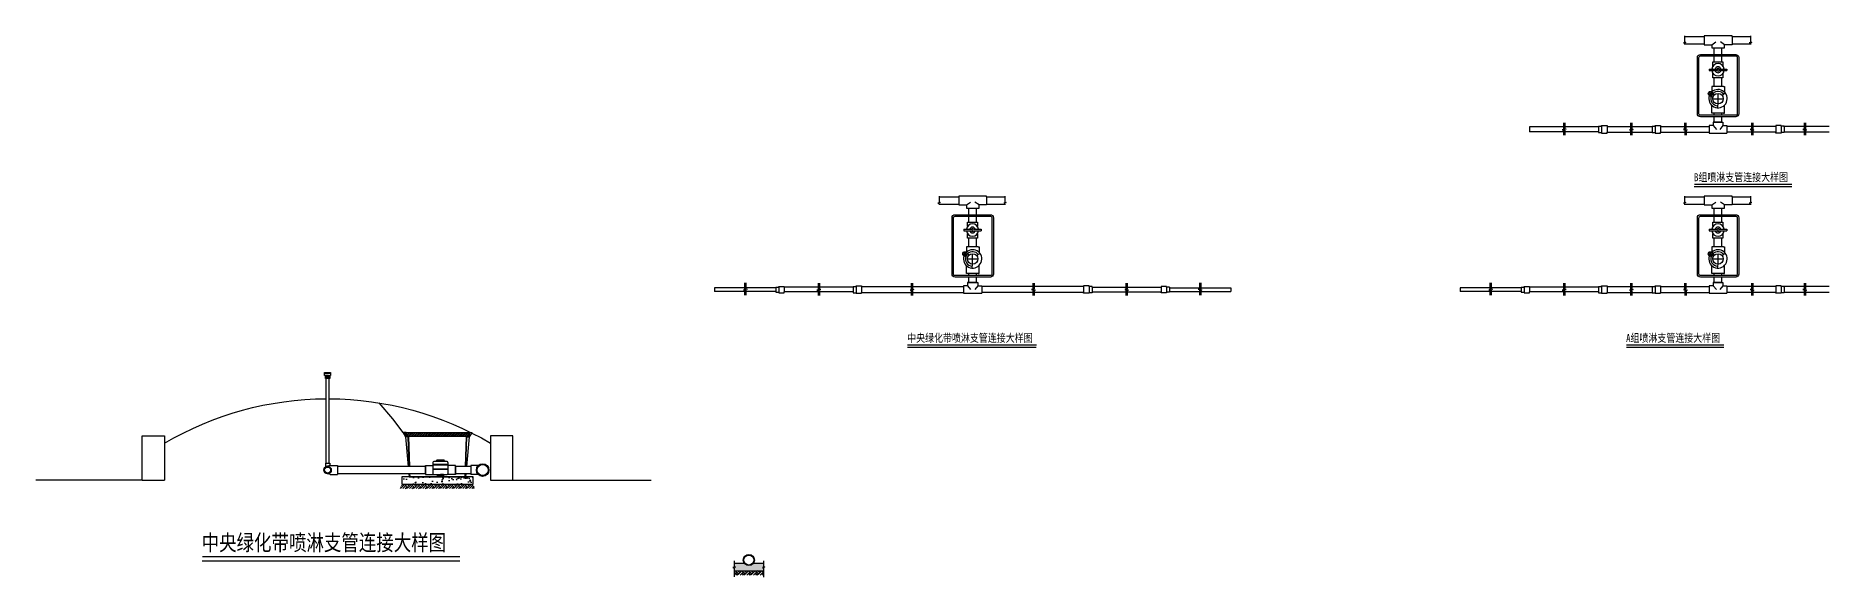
# Model space of a CAD drawing. Extents: x 230931 to 417685, y -478674 to -417189.
# Drawn here: x 288526 to 300625, y -454446 to -450795 of the extents above; entities that cross this region are included whole.
import ezdxf

# ---------------------------------------------------------------- set-up
doc = ezdxf.new("R2010")
doc.units = 0
doc.header["$LTSCALE"] = 10
doc.linetypes.add('DASHED2', pattern=[0.375, 0.25, -0.125])
for name, color, linetype in [('喷淋文字', 7, 'CONTINUOUS'), ('园建', 1, 'CONTINUOUS'), ('标注', 3, 'CONTINUOUS')]:
    doc.layers.add(name, color=color, linetype=linetype)
doc.styles.add('HT', font='SIMHEI.TTF', dxfattribs={"width": 0.8})

msp = doc.modelspace()

# ---------------------------------------------------------------- hatches: boundary and pattern name
at = {"layer": '园建'}
h = msp.add_hatch(dxfattribs=at)
h.set_pattern_fill('ANSI33', color=256, scale=2, style=0)
h.set_pattern_definition([(45, (0, -379.689), (-8.98025612, 8.98025612), []), (45, (8.98, -379.689), (-8.98025612, 8.98025612), [6.35, -3.175])])
h.paths.add_polyline_path([(291023, -453470), (291448, -453470), (291448, -453498), (291023, -453498)])
h = msp.add_hatch(dxfattribs=at)
h.set_pattern_fill('AR-CONC', color=256, scale=0.5, style=0)
h.set_pattern_definition([(50, (0, 0), (91.092334, -7.969543), [9.525, -104.775]), (355, (0, 0), (-17.621413, 95.528321), [7.62, -83.82]), (100.451, (7.59, -0.66), (73.471251, 87.558344), [8.095, -89.045]), (46.1842, (0, 25.4), (135.53952, -21.021164), [14.2875, -157.1625]), (96.6356, (11.3, 23.65), (118.702117, 123.712778), [12.1425, -133.5675]), (351.184, (0, 25.4), (118.702303, 123.71256), [11.43, -125.73]), (21, (12.7, 19.05), (75.80744, -51.132759), [9.525, -104.775]), (326, (12.7, 19.05), (30.901014, 92.093983), [7.62, -83.82]), (71.4514, (19.02, 14.79), (106.708245, 40.961429), [8.095, -89.045]), (37.5, (0, 0), (1.5443016, 42.2775194), [0, -82.804, 0, -85.09, 0, -84.1375]), (7.5, (0, 0), (33.4098313, 50.0902874), [0, -48.514, 0, -80.899, 0, -32.0675]), (327.5, (-28.32, 0), (67.7952976, -2.864372), [0, -31.75, 0, -99.06, 0, -131.445]), (317.5, (-41.02, 0), (74.064591, 12.7132455), [0, -41.275, 0, -65.786, 0, -93.345])])
h.paths.add_polyline_path([(291045, -453770), (290995, -453770), (290995, -453820), (291425, -453820), (291475, -453820), (291475, -453770)])
at = {"layer": '标注'}
h = msp.add_hatch(dxfattribs=at)
h.set_pattern_fill('EARTH', color=8, scale=5, angle=45, style=0)
h.paths.add_polyline_path([(290995, -453820), (290979, -453849), (291488, -453849), (291475, -453820)])
h = msp.add_hatch(dxfattribs=at)
h.set_pattern_fill('AR-SAND', color=8, scale=0.1, angle=45, style=0)
h.paths.add_polyline_path([(293436, -454386), (293428, -454382), (293445, -454379), (293436, -454375), (293436, -454353), (293366, -454353, -0.505485), (293306, -454353), (293236, -454353), (293236, -454375), (293245, -454379), (293228, -454382), (293236, -454386), (293236, -454403), (293436, -454403)])
h = msp.add_hatch(dxfattribs=at)
h.set_pattern_fill('EARTH', color=8, scale=5, angle=45, style=0)
h.set_pattern_definition([(45, (1961.03, -583.074), (4e-15, 44.9012806), [31.75, -31.75]), (45, (1952.612, -574.655), (4e-15, 44.9012806), [31.75, -31.75]), (45, (1944.193, -566.236), (4e-15, 44.9012806), [31.75, -31.75]), (135, (1944.193, -560.624), (-44.9012806, 4e-15), [31.75, -31.75]), (135, (1952.612, -552.205), (-44.9012806, 4e-15), [31.75, -31.75]), (135, (1961.03, -543.786), (-44.9012806, 4e-15), [31.75, -31.75])])
h.paths.add_polyline_path([(293436, -454432), (293436, -454403), (293236, -454403), (293236, -454432)])

# ---------------------------------------------------------------- linework, layer by layer
at = {"layer": '喷淋文字', "ltscale": 0.8}
for p, q in [((299714, -451811), (300372, -451811)), ((299716, -451796), (300372, -451796)), ((294406, -452895), (295275, -452895)), ((294407, -452880), (295276, -452880)), ((299257, -452895), (299914, -452895)), ((299258, -452880), (299915, -452880)), ((289650, -454307), (291387, -454307)), ((289647, -454336), (291385, -454336))]:
    msp.add_line(p, q, dxfattribs=at)
at = {"layer": '喷淋文字'}
for points in [[(299649, -450796), (299649, -450835), (299658, -450839), (299641, -450842), (299649, -450845), (299649, -450854)], [(300093, -450796), (300093, -450835), (300102, -450839), (300085, -450842), (300093, -450845), (300093, -450854)], [(298832, -451383), (298832, -451422), (298841, -451425), (298824, -451429), (298832, -451432), (298832, -451466)], [(298841, -451383), (298841, -451422), (298850, -451425), (298833, -451429), (298841, -451432), (298841, -451466)], [(299285, -451383), (299285, -451422), (299293, -451426), (299277, -451429), (299284, -451432), (299284, -451466)], [(299294, -451383), (299294, -451422), (299302, -451426), (299286, -451429), (299293, -451432), (299293, -451466)], [(299649, -451383), (299649, -451422), (299641, -451426), (299657, -451429), (299650, -451432), (299650, -451466)], [(299658, -451383), (299658, -451422), (299650, -451426), (299666, -451429), (299659, -451432), (299659, -451466)], [(300100, -451383), (300100, -451422), (300091, -451426), (300108, -451429), (300100, -451432), (300100, -451466)], [(300109, -451383), (300109, -451422), (300100, -451426), (300117, -451429), (300109, -451432), (300109, -451466)], [(300457, -451383), (300457, -451422), (300448, -451426), (300465, -451429), (300457, -451432), (300457, -451466)], [(300466, -451383), (300466, -451422), (300457, -451426), (300474, -451429), (300466, -451432), (300466, -451466)], [(294620, -451877), (294620, -451916), (294628, -451920), (294612, -451923), (294620, -451926), (294620, -451935)], [(295064, -451877), (295064, -451916), (295072, -451920), (295056, -451923), (295064, -451926), (295064, -451935)], [(299649, -451877), (299649, -451916), (299658, -451920), (299641, -451923), (299649, -451926), (299649, -451935)], [(300093, -451877), (300093, -451916), (300102, -451920), (300085, -451923), (300093, -451926), (300093, -451935)], [(293307, -452462), (293307, -452501), (293316, -452504), (293299, -452508), (293307, -452511), (293307, -452545)], [(293316, -452462), (293316, -452501), (293325, -452504), (293308, -452508), (293316, -452511), (293316, -452545)], [(293803, -452464), (293803, -452503), (293811, -452506), (293795, -452510), (293803, -452513), (293803, -452547)], [(293812, -452464), (293812, -452503), (293820, -452506), (293804, -452510), (293812, -452513), (293812, -452547)], [(294432, -452464), (294432, -452503), (294441, -452507), (294424, -452510), (294432, -452513), (294432, -452547)], [(294441, -452464), (294441, -452503), (294450, -452507), (294433, -452510), (294441, -452513), (294441, -452547)], [(295251, -452464), (295251, -452503), (295242, -452507), (295259, -452510), (295251, -452513), (295251, -452547)], [(295260, -452464), (295260, -452503), (295251, -452507), (295268, -452510), (295260, -452513), (295260, -452547)], [(295880, -452464), (295880, -452503), (295872, -452506), (295888, -452510), (295880, -452513), (295880, -452547)], [(295889, -452464), (295889, -452503), (295881, -452506), (295897, -452510), (295889, -452513), (295889, -452547)], [(296376, -452462), (296376, -452501), (296367, -452504), (296384, -452508), (296376, -452511), (296376, -452545)], [(296385, -452462), (296385, -452501), (296376, -452504), (296393, -452508), (296385, -452511), (296385, -452545)], [(298336, -452462), (298336, -452501), (298345, -452504), (298328, -452508), (298336, -452511), (298336, -452545)], [(298345, -452462), (298345, -452501), (298354, -452504), (298337, -452508), (298345, -452511), (298345, -452545)], [(298832, -452464), (298832, -452503), (298841, -452506), (298824, -452510), (298832, -452513), (298832, -452547)], [(298841, -452464), (298841, -452503), (298850, -452506), (298833, -452510), (298841, -452513), (298841, -452547)], [(299285, -452464), (299285, -452503), (299293, -452507), (299277, -452510), (299284, -452513), (299284, -452547)], [(299294, -452464), (299294, -452503), (299302, -452507), (299286, -452510), (299293, -452513), (299293, -452547)], [(299649, -452464), (299649, -452503), (299641, -452507), (299657, -452510), (299650, -452513), (299650, -452547)], [(299658, -452464), (299658, -452503), (299650, -452507), (299666, -452510), (299659, -452513), (299659, -452547)], [(300100, -452464), (300100, -452503), (300091, -452507), (300108, -452510), (300100, -452513), (300100, -452547)], [(300109, -452464), (300109, -452503), (300100, -452507), (300117, -452510), (300109, -452513), (300109, -452547)], [(300457, -452464), (300457, -452503), (300448, -452507), (300465, -452510), (300457, -452513), (300457, -452547)], [(300466, -452464), (300466, -452503), (300457, -452507), (300474, -452510), (300466, -452513), (300466, -452547)], [(293236, -454337), (293236, -454375), (293245, -454379), (293228, -454382), (293236, -454386), (293236, -454445)], [(293436, -454337), (293436, -454375), (293445, -454379), (293428, -454382), (293436, -454386), (293436, -454446)]]:
    msp.add_lwpolyline(points, dxfattribs=at)
at = {"layer": '园建'}
for points in [[(299649, -450800), (299781, -450800)], [(299970, -450800), (299970, -450795), (299781, -450795), (299781, -450800)], [(299781, -450800), (299781, -450850), (299781, -450855), (299833, -450855), (299833, -450855), (299833, -450876), (299918, -450876), (299918, -450876), (299918, -450855)], [(299970, -450800), (299970, -450850), (299970, -450855), (299918, -450855)], [(299970, -450800), (300093, -450800)], [(299649, -450850), (299781, -450850)], [(299833, -450855), (299860, -450836)], [(299850, -450921), (299850, -450876)], [(299918, -450855), (299891, -450836)], [(299900, -450921), (299900, -450876)], [(299970, -450850), (300093, -450850)], [(299816, -451019), (299867, -451019)], [(299816, -451019), (299816, -451029)], [(299816, -451029), (299867, -451029)], [(299841, -450999), (299841, -450971), (299908, -450971), (299908, -450999)], [(299850, -450971), (299850, -450931)], [(299850, -450971), (299850, -450931)], [(299882, -451019), (299934, -451019)], [(299882, -451029), (299934, -451029)], [(299900, -450971), (299900, -450931)], [(299900, -450971), (299900, -450931)], [(299934, -451019), (299934, -451029)], [(299838, -451137), (299833, -451137), (299833, -451174)], [(299913, -451137), (299838, -451137)], [(299908, -451049), (299908, -451078), (299841, -451078), (299841, -451049)], [(299850, -451137), (299850, -451078)], [(299900, -451137), (299900, -451078)], [(299913, -451137), (299918, -451137), (299918, -451174)], [(299817, -451199), (299842, -451208)], [(299824, -451185), (299832, -451185)], [(299824, -451185), (299825, -451194)], [(299833, -451174), (299851, -451193)], [(299838, -451317), (299833, -451317), (299833, -451264)], [(299840, -451219), (299911, -451219)], [(299873, -451255), (299870, -451281)], [(299875, -451255), (299875, -451184)], [(299924, -451181), (299903, -451197)], [(299913, -451317), (299918, -451317), (299918, -451264)], [(299069, -451410), (299069, -451405), (299089, -451405), (299089, -451401), (299105, -451401), (299126, -451401), (299126, -451406)], [(299089, -451405), (299089, -451447)], [(299126, -451406), (299285, -451406)], [(299126, -451406), (299126, -451446)], [(299294, -451406), (299430, -451406)], [(299430, -451410), (299430, -451405), (299450, -451405), (299450, -451401), (299466, -451401), (299487, -451401), (299487, -451406)], [(299450, -451405), (299450, -451447)], [(299487, -451406), (299649, -451406)], [(299487, -451406), (299487, -451446)], [(299658, -451406), (299816, -451406)], [(299903, -451377), (299848, -451377), (299843, -451377), (299843, -451401), (299843, -451401), (299816, -451401), (299816, -451451), (299816, -451451)], [(299913, -451317), (299838, -451317)], [(299843, -451401), (299864, -451426)], [(299848, -451377), (299903, -451377), (299908, -451377), (299908, -451401), (299908, -451401), (299935, -451401), (299935, -451451), (299935, -451451)], [(299850, -451331), (299850, -451317)], [(299850, -451377), (299850, -451341)], [(299908, -451401), (299887, -451426)], [(299900, -451331), (299900, -451317)], [(299900, -451377), (299900, -451341)], [(300100, -451406), (299935, -451406)], [(300264, -451406), (300109, -451406)], [(300321, -451410), (300321, -451405), (300301, -451405), (300301, -451401), (300285, -451401), (300264, -451401), (300264, -451406)], [(300264, -451406), (300264, -451446)], [(300301, -451405), (300301, -451447)], [(300457, -451406), (300321, -451406)], [(300625, -451406), (300466, -451406)], [(298832, -451410), (298604, -451410)], [(298604, -451410), (298604, -451442)], [(298604, -451410), (298604, -451413)], [(298832, -451442), (298604, -451442)], [(299069, -451410), (298841, -451410)], [(299069, -451442), (298841, -451442)], [(299069, -451410), (299069, -451442)], [(299069, -451442), (299069, -451447), (299089, -451447), (299089, -451451), (299105, -451451), (299126, -451451), (299126, -451446)], [(299126, -451446), (299284, -451446)], [(299293, -451446), (299430, -451446)], [(299430, -451410), (299430, -451442)], [(299430, -451442), (299430, -451447), (299450, -451447), (299450, -451451), (299466, -451451), (299487, -451451), (299487, -451446)], [(299487, -451446), (299650, -451446)], [(299659, -451446), (299816, -451446)], [(299816, -451451), (299935, -451451)], [(300100, -451446), (299935, -451446)], [(300264, -451446), (300109, -451446)], [(300321, -451442), (300321, -451447), (300301, -451447), (300301, -451451), (300285, -451451), (300264, -451451), (300264, -451446)], [(300321, -451410), (300321, -451442)], [(300457, -451446), (300321, -451446)], [(300625, -451446), (300466, -451446)], [(294620, -451881), (294752, -451881)], [(294940, -451881), (294940, -451876), (294752, -451876), (294752, -451881)], [(294752, -451881), (294752, -451931), (294752, -451936), (294804, -451936), (294804, -451936), (294804, -451957), (294889, -451957), (294889, -451957), (294889, -451936)], [(294940, -451881), (294940, -451931), (294940, -451936), (294889, -451936)], [(294940, -451881), (295064, -451881)], [(299649, -451881), (299781, -451881)], [(299970, -451881), (299970, -451876), (299781, -451876), (299781, -451881)], [(299781, -451881), (299781, -451931), (299781, -451936), (299833, -451936), (299833, -451936), (299833, -451957), (299918, -451957), (299918, -451957), (299918, -451936)], [(299970, -451881), (299970, -451931), (299970, -451936), (299918, -451936)], [(299970, -451881), (300093, -451881)], [(294620, -451931), (294752, -451931)], [(294804, -451936), (294831, -451917)], [(294821, -452002), (294821, -451957)], [(294821, -452052), (294821, -452012)], [(294821, -452052), (294821, -452012)], [(294889, -451936), (294861, -451917)], [(294871, -452002), (294871, -451957)], [(294871, -452052), (294871, -452012)], [(294871, -452052), (294871, -452012)], [(294940, -451931), (295064, -451931)], [(299649, -451931), (299781, -451931)], [(299833, -451936), (299860, -451917)], [(299850, -452002), (299850, -451957)], [(299850, -452052), (299850, -452012)], [(299850, -452052), (299850, -452012)], [(299918, -451936), (299891, -451917)], [(299900, -452002), (299900, -451957)], [(299900, -452052), (299900, -452012)], [(299900, -452052), (299900, -452012)], [(299970, -451931), (300093, -451931)], [(294786, -452100), (294838, -452100)], [(294786, -452100), (294786, -452110)], [(294786, -452110), (294838, -452110)], [(294812, -452080), (294812, -452052), (294879, -452052), (294879, -452080)], [(294879, -452130), (294879, -452159), (294812, -452159), (294812, -452130)], [(294853, -452100), (294904, -452100)], [(294853, -452110), (294904, -452110)], [(294904, -452100), (294904, -452110)], [(299816, -452100), (299867, -452100)], [(299816, -452100), (299816, -452110)], [(299816, -452110), (299867, -452110)], [(299841, -452080), (299841, -452052), (299908, -452052), (299908, -452080)], [(299908, -452130), (299908, -452159), (299841, -452159), (299841, -452130)], [(299882, -452100), (299934, -452100)], [(299882, -452110), (299934, -452110)], [(299934, -452100), (299934, -452110)], [(294809, -452218), (294804, -452218), (294804, -452255)], [(294804, -452255), (294822, -452274)], [(294884, -452218), (294809, -452218)], [(294821, -452218), (294821, -452159)], [(294871, -452218), (294871, -452159)], [(294884, -452218), (294889, -452218), (294889, -452255)], [(299838, -452218), (299833, -452218), (299833, -452255)], [(299833, -452255), (299851, -452274)], [(299913, -452218), (299838, -452218)], [(299850, -452218), (299850, -452159)], [(299900, -452218), (299900, -452159)], [(299913, -452218), (299918, -452218), (299918, -452255)], [(294788, -452280), (294813, -452289)], [(294794, -452266), (294803, -452266)], [(294794, -452266), (294796, -452275)], [(294809, -452398), (294804, -452398), (294804, -452345)], [(294811, -452300), (294881, -452300)], [(294843, -452336), (294841, -452362)], [(294846, -452336), (294846, -452265)], [(294894, -452262), (294874, -452278)], [(294884, -452398), (294889, -452398), (294889, -452345)], [(299817, -452280), (299842, -452289)], [(299824, -452266), (299832, -452266)], [(299824, -452266), (299825, -452275)], [(299838, -452398), (299833, -452398), (299833, -452345)], [(299840, -452300), (299911, -452300)], [(299873, -452336), (299870, -452362)], [(299875, -452336), (299875, -452265)], [(299924, -452262), (299903, -452278)], [(299913, -452398), (299918, -452398), (299918, -452345)], [(293307, -452495), (293105, -452495)], [(293105, -452495), (293105, -452520)], [(293518, -452495), (293316, -452495)], [(293518, -452490), (293518, -452490), (293538, -452490), (293538, -452486), (293554, -452486), (293575, -452486), (293575, -452491)], [(293518, -452490), (293518, -452519)], [(293538, -452490), (293538, -452524)], [(293575, -452491), (293575, -452523)], [(293575, -452491), (293575, -452494)], [(293803, -452491), (293575, -452491)], [(294040, -452491), (293812, -452491)], [(294040, -452491), (294040, -452486), (294060, -452486), (294060, -452482), (294076, -452482), (294097, -452482), (294097, -452487)], [(294040, -452491), (294040, -452523)], [(294060, -452486), (294060, -452528)], [(294097, -452487), (294432, -452487)], [(294097, -452487), (294097, -452527)], [(294441, -452487), (294784, -452487)], [(294876, -452458), (294816, -452458), (294811, -452458), (294811, -452482), (294811, -452482), (294784, -452482), (294784, -452532), (294784, -452532)], [(294884, -452398), (294809, -452398)], [(294811, -452482), (294832, -452507)], [(294816, -452458), (294876, -452458), (294881, -452458), (294881, -452482), (294881, -452482), (294908, -452482), (294908, -452532), (294908, -452532)], [(294821, -452412), (294821, -452398)], [(294821, -452458), (294821, -452422)], [(294881, -452482), (294860, -452507)], [(294871, -452412), (294871, -452398)], [(294871, -452458), (294871, -452422)], [(295251, -452487), (294908, -452487)], [(295595, -452487), (295260, -452487)], [(295653, -452491), (295653, -452486), (295633, -452486), (295633, -452482), (295616, -452482), (295595, -452482), (295595, -452487)], [(295595, -452487), (295595, -452527)], [(295633, -452486), (295633, -452528)], [(295653, -452491), (295880, -452491)], [(295653, -452491), (295653, -452523)], [(295889, -452491), (296117, -452491)], [(296174, -452490), (296174, -452490), (296154, -452490), (296154, -452486), (296138, -452486), (296117, -452486), (296117, -452491)], [(296117, -452491), (296117, -452523)], [(296117, -452491), (296117, -452494)], [(296154, -452490), (296154, -452524)], [(296174, -452490), (296174, -452519)], [(296174, -452495), (296376, -452495)], [(296385, -452495), (296587, -452495)], [(296587, -452495), (296587, -452520)], [(298336, -452495), (298135, -452495)], [(298135, -452495), (298135, -452520)], [(298547, -452495), (298345, -452495)], [(298547, -452490), (298547, -452490), (298567, -452490), (298567, -452486), (298583, -452486), (298604, -452486), (298604, -452491)], [(298547, -452490), (298547, -452519)], [(298567, -452490), (298567, -452524)], [(298832, -452491), (298604, -452491)], [(298604, -452491), (298604, -452523)], [(298604, -452491), (298604, -452494)], [(299069, -452491), (298841, -452491)], [(299069, -452491), (299069, -452486), (299089, -452486), (299089, -452482), (299105, -452482), (299126, -452482), (299126, -452487)], [(299069, -452491), (299069, -452523)], [(299089, -452486), (299089, -452528)], [(299126, -452487), (299285, -452487)], [(299126, -452487), (299126, -452527)], [(299294, -452487), (299430, -452487)], [(299430, -452491), (299430, -452486), (299450, -452486), (299450, -452482), (299466, -452482), (299487, -452482), (299487, -452487)], [(299430, -452491), (299430, -452523)], [(299450, -452486), (299450, -452528)], [(299487, -452487), (299649, -452487)], [(299487, -452487), (299487, -452527)], [(299658, -452487), (299816, -452487)], [(299903, -452458), (299848, -452458), (299843, -452458), (299843, -452482), (299843, -452482), (299816, -452482), (299816, -452532), (299816, -452532)], [(299913, -452398), (299838, -452398)], [(299843, -452482), (299864, -452507)], [(299848, -452458), (299903, -452458), (299908, -452458), (299908, -452482), (299908, -452482), (299935, -452482), (299935, -452532), (299935, -452532)], [(299850, -452412), (299850, -452398)], [(299850, -452458), (299850, -452422)], [(299908, -452482), (299887, -452507)], [(299900, -452412), (299900, -452398)], [(299900, -452458), (299900, -452422)], [(300100, -452487), (299935, -452487)], [(300264, -452487), (300109, -452487)], [(300321, -452491), (300321, -452486), (300301, -452486), (300301, -452482), (300285, -452482), (300264, -452482), (300264, -452487)], [(300264, -452487), (300264, -452527)], [(300301, -452486), (300301, -452528)], [(300457, -452487), (300321, -452487)], [(300321, -452491), (300321, -452523)], [(300625, -452487), (300466, -452487)], [(293307, -452520), (293105, -452520)], [(293518, -452520), (293316, -452520)], [(293518, -452519), (293518, -452524), (293538, -452524), (293538, -452528), (293554, -452528), (293575, -452528), (293575, -452523)], [(293803, -452523), (293575, -452523)], [(294040, -452523), (293812, -452523)], [(294040, -452523), (294040, -452528), (294060, -452528), (294060, -452532), (294076, -452532), (294097, -452532), (294097, -452527)], [(294097, -452527), (294432, -452527)], [(294441, -452527), (294784, -452527)], [(294784, -452532), (294908, -452532)], [(295251, -452527), (294908, -452527)], [(295595, -452527), (295260, -452527)], [(295653, -452523), (295653, -452528), (295633, -452528), (295633, -452532), (295616, -452532), (295595, -452532), (295595, -452527)], [(295653, -452523), (295880, -452523)], [(295889, -452523), (296117, -452523)], [(296174, -452519), (296174, -452524), (296154, -452524), (296154, -452528), (296138, -452528), (296117, -452528), (296117, -452523)], [(296174, -452520), (296376, -452520)], [(296385, -452520), (296587, -452520)], [(298336, -452520), (298135, -452520)], [(298547, -452520), (298345, -452520)], [(298547, -452519), (298547, -452524), (298567, -452524), (298567, -452528), (298583, -452528), (298604, -452528), (298604, -452523)], [(298832, -452523), (298604, -452523)], [(299069, -452523), (298841, -452523)], [(299069, -452523), (299069, -452528), (299089, -452528), (299089, -452532), (299105, -452532), (299126, -452532), (299126, -452527)], [(299126, -452527), (299284, -452527)], [(299293, -452527), (299430, -452527)], [(299430, -452523), (299430, -452528), (299450, -452528), (299450, -452532), (299466, -452532), (299487, -452532), (299487, -452527)], [(299487, -452527), (299650, -452527)], [(299659, -452527), (299816, -452527)], [(299816, -452532), (299935, -452532)], [(300100, -452527), (299935, -452527)], [(300264, -452527), (300109, -452527)], [(300321, -452523), (300321, -452528), (300301, -452528), (300301, -452532), (300285, -452532), (300264, -452532), (300264, -452527)], [(300457, -452527), (300321, -452527)], [(300625, -452527), (300466, -452527)], [(290489, -453086), (290474, -453086), (290474, -453066), (290509, -453066), (290514, -453066), (290514, -453086), (290509, -453086)], [(290479, -453086), (290474, -453086)], [(290475, -453071), (290513, -453071)], [(290484, -453106), (290479, -453106), (290479, -453086), (290509, -453086), (290509, -453086), (290509, -453106), (290504, -453106), (290484, -453106)], [(290489, -453086), (290489, -453098)], [(290499, -453086), (290489, -453086)], [(290494, -453086), (290494, -453098)], [(290499, -453086), (290499, -453098)], [(290484, -453677), (290484, -453243), (290484, -453106)], [(290504, -453677), (290504, -453243), (290504, -453106)], [(291003, -453470), (290933, -453378), (290842, -453271)], [(289244, -453793), (289244, -453493), (289394, -453493), (289394, -453793)], [(291023, -453470), (291003, -453470), (291003, -453473), (291023, -453473)], [(291003, -453473), (291020, -453501)], [(291036, -453501), (291020, -453501), (291020, -453473)], [(291020, -453501), (291038, -453699)], [(291039, -453498), (291023, -453498), (291023, -453470)], [(291036, -453501), (291043, -453699)], [(291039, -453498), (291046, -453699)], [(291424, -453699), (291431, -453498)], [(291427, -453699), (291434, -453501)], [(291431, -453498), (291448, -453498), (291448, -453470)], [(291450, -453501), (291432, -453699)], [(291434, -453501), (291450, -453501), (291450, -453473)], [(291448, -453470), (291468, -453470), (291468, -453473), (291450, -453473)], [(291468, -453473), (291450, -453501)], [(291744, -453793), (291744, -453493), (291594, -453493), (291594, -453793)], [(290479, -453677), (290509, -453677)], [(290484, -453677), (290479, -453677), (290479, -453704)], [(290511, -453694), (290484, -453701)], [(290504, -453677), (290509, -453677), (290509, -453694)], [(290511, -453694), (290561, -453694)], [(290561, -453694), (290561, -453754)], [(291154, -453699), (290561, -453699)], [(291154, -453749), (291154, -453699), (291154, -453694), (291204, -453694)], [(291154, -453699), (291154, -453749), (291154, -453754), (291209, -453754)], [(291204, -453685), (291307, -453685)], [(291204, -453688), (291307, -453688)], [(291357, -453699), (291357, -453749), (291357, -453754), (291302, -453754)], [(291357, -453749), (291357, -453699), (291357, -453694), (291307, -453694)], [(291460, -453699), (291357, -453699)], [(291510, -453694), (291460, -453694)], [(291460, -453694), (291460, -453754)], [(289244, -453793), (288526, -453793)], [(289244, -453793), (289394, -453793)], [(290511, -453754), (290483, -453747)], [(290511, -453754), (290561, -453754)], [(291154, -453749), (290561, -453749)], [(291043, -453749), (291045, -453770)], [(291044, -453749), (291045, -453770), (291425, -453770)], [(291047, -453749), (291048, -453767), (291422, -453767), (291423, -453749)], [(291204, -453716), (291307, -453716)], [(291204, -453719), (291307, -453719)], [(291460, -453749), (291357, -453749)], [(291425, -453770), (291426, -453749)], [(291427, -453749), (291425, -453770)], [(291510, -453754), (291460, -453754)], [(291594, -453793), (291744, -453793)], [(291744, -453793), (292678, -453793)]]:
    msp.add_lwpolyline(points, dxfattribs=at)
for points in [[(299756, -450921), (299995, -450921, -0.414214), (300015, -450941), (300015, -451321, -0.414214), (299995, -451341), (299756, -451341, -0.414214), (299736, -451321), (299736, -450941, -0.414214)], [(299756, -450931), (299995, -450931, -0.414214), (300005, -450941), (300005, -451321, -0.414214), (299995, -451331), (299756, -451331, -0.414214), (299746, -451321), (299746, -450941, -0.414214)], [(294727, -452002), (294966, -452002, -0.414214), (294986, -452022), (294986, -452402, -0.414214), (294966, -452422), (294727, -452422, -0.414214), (294707, -452402), (294707, -452022, -0.414214)], [(294727, -452012), (294966, -452012, -0.414214), (294976, -452022), (294976, -452402, -0.414214), (294966, -452412), (294727, -452412, -0.414214), (294717, -452402), (294717, -452022, -0.414214)], [(299756, -452002), (299995, -452002, -0.414214), (300015, -452022), (300015, -452402, -0.414214), (299995, -452422), (299756, -452422, -0.414214), (299736, -452402), (299736, -452022, -0.414214)], [(299756, -452012), (299995, -452012, -0.414214), (300005, -452022), (300005, -452402, -0.414214), (299995, -452412), (299756, -452412, -0.414214), (299746, -452402), (299746, -452022, -0.414214)], [(291297, -453666), (291214, -453666, 0.414214), (291204, -453676), (291204, -453745, 0.414214), (291214, -453755), (291297, -453755, 0.414214), (291307, -453745), (291307, -453676, 0.414214)], [(291284, -453666), (291228, -453666), (291228, -453664, -0.414214), (291238, -453654), (291274, -453654, -0.414214), (291284, -453664)]]:
    msp.add_lwpolyline(points, format="xyb", close=True, dxfattribs=at)
at = {"layer": '园建', "linetype": 'DASHED2'}
msp.add_lwpolyline([(290484, -453106), (290484, -453089), (290504, -453089), (290504, -453106)], dxfattribs=at)
at = {"layer": '园建'}
for points in [[(290489, -453098, -0.235275), (290495, -453097, 0.069368), (290499, -453098, -2.118679)], [(290489, -453098, 0.245823), (290496, -453097, -0.258449)], [(289394, -453543, -0.132744), (290484, -453243, -0.132744)], [(290504, -453243, -0.132744), (291594, -453543)]]:
    msp.add_lwpolyline(points, format="xyb", dxfattribs=at)
for points in [[(291023, -453470), (291448, -453470), (291448, -453498), (291023, -453498)], [(291045, -453770), (290995, -453770), (290995, -453820), (291425, -453820), (291475, -453820), (291475, -453770)], [(291235, -453755), (291276, -453755), (291276, -453763), (291235, -453763)], [(291276, -453755), (291256, -453755), (291256, -453755), (291276, -453755)]]:
    msp.add_lwpolyline(points, close=True, dxfattribs=at)
for centre, radius in [((299875, -451024), 1.36), ((299824, -451185), 15), ((299824, -451185), 8.43), ((299875, -451219), 35.4), ((294845, -452105), 1.36), ((299875, -452105), 1.36), ((294794, -452266), 15), ((299824, -452266), 15), ((294794, -452266), 8.43), ((294846, -452300), 35.4), ((299824, -452266), 8.43), ((299875, -452300), 35.4), ((290475, -453071), 1.11), ((290480, -453071), 1.11), ((290484, -453071), 1.11), ((290489, -453071), 1.11), ((290494, -453071), 1.11), ((290498, -453071), 1.11), ((290503, -453071), 1.11), ((290508, -453071), 1.11), ((290513, -453071), 1.11), ((290494, -453724), 25), ((290494, -453724), 20), ((291540, -453724), 42.5), ((291540, -453724), 37.5)]:
    msp.add_circle(centre, radius, dxfattribs=at)
for centre, radius, start, end in [((299875, -451024), 41.9, 6.8611, 173.1389), ((299875, -451024), 41.9, 186.8611, 353.1389), ((299875, -451024), 19.9, 14.5458, 165.4542), ((299875, -451024), 19.9, 194.5458, 345.4542), ((299875, -451024), 9.25, 32.7063, 147.2937), ((299875, -451024), 9.25, 212.7063, 327.2937), ((299875, -451219), 61.8, 160.6481, 132.8032), ((299875, -451219), 48.6, 160.6481, 265.3741), ((299875, -451219), 48.6, 38.4085, 132.8032), ((294845, -452105), 41.9, 6.8611, 173.1389), ((294845, -452105), 41.9, 186.8611, 353.1389), ((294845, -452105), 19.9, 14.5458, 165.4542), ((294845, -452105), 19.9, 194.5458, 345.4542), ((294845, -452105), 9.25, 32.7063, 147.2937), ((294845, -452105), 9.25, 212.7063, 327.2937), ((299875, -452105), 41.9, 6.8611, 173.1389), ((299875, -452105), 41.9, 186.8611, 353.1389), ((299875, -452105), 19.9, 14.5458, 165.4542), ((299875, -452105), 19.9, 194.5458, 345.4542), ((299875, -452105), 9.25, 32.7063, 147.2937), ((299875, -452105), 9.25, 212.7063, 327.2937), ((294846, -452300), 61.8, 160.6481, 132.8032), ((294846, -452300), 48.6, 38.4085, 132.8032), ((299875, -452300), 61.8, 160.6481, 132.8032), ((299875, -452300), 48.6, 38.4085, 132.8032), ((294846, -452300), 48.6, 160.6481, 265.3741), ((299875, -452300), 48.6, 160.6481, 265.3741)]:
    msp.add_arc(centre, radius, start, end, dxfattribs=at)
at = {"layer": '标注'}
for points in [[(293236, -454353), (293306, -454353)], [(293236, -454403), (293436, -454403)], [(293366, -454353), (293436, -454353)]]:
    msp.add_lwpolyline(points, dxfattribs=at)
for radius in [37.5, 33.5]:
    msp.add_circle((293336, -454331), radius, dxfattribs=at)

# ---------------------------------------------------------------- texts
at = {"layer": '喷淋文字', "ltscale": 0.8, "style": 'HT', "oblique": 0, "width": 0.8}
for s, height, p in [('B组喷淋支管连接大样图', 54, (299713, -451776)), ('中央绿化带喷淋支管连接大样图', 54, (294404, -452860)), ('A组喷淋支管连接大样图', 54, (299255, -452860)), ('中央绿化带喷淋支管连接大样图', 108, (289644, -454267))]:
    msp.add_text(s, height=height, dxfattribs=at).set_placement(p)

doc.saveas('drawing.dxf')
